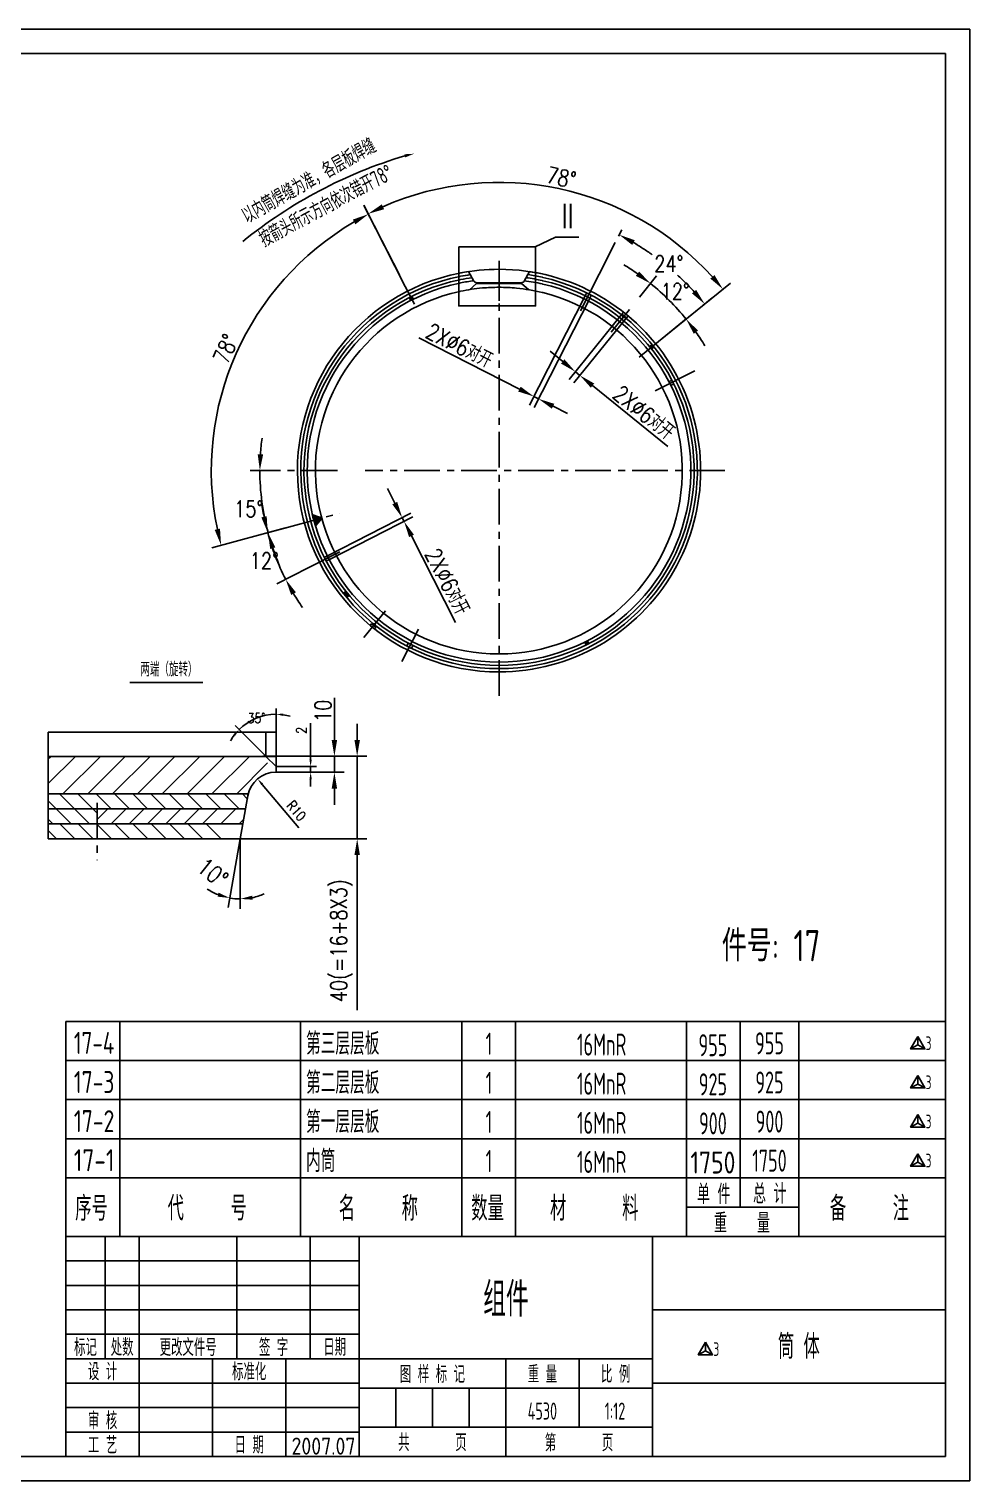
# Model space of a CAD drawing. Header units: millimetres. Extents: x 14468 to 19508, y 137 to 3701.
# Drawn here: x 17197 to 19508, y 137 to 3701 of the extents above; entities that cross this region are included whole.
import ezdxf
from ezdxf.enums import TextEntityAlignment as Align

# ---------------------------------------------------------------- set-up
doc = ezdxf.new("R2010")
doc.units = ezdxf.units.MM
doc.header["$LTSCALE"] = 70
for name, pattern in [('CENTER', [2, 1.25, -0.25, 0.25, -0.25]), ('F', [0.75, 0.5, -0.25]), ('G', [2, 1.25, -0.25, 0.25, -0.25]), ('PHANTOM', [2.5, 1.25, -0.25, 0.25, -0.25, 0.25, -0.25])]:
    doc.linetypes.add(name, pattern=pattern)
for name, color, linetype in [('01', 7, 'Continuous'), ('04', 2, 'F'), ('05', 4, 'G'), ('08', 1, 'Continuous'), ('1', 7, 'Continuous'), ('10', 1, 'Continuous'), ('11', 3, 'Continuous'), ('13', 3, 'Continuous'), ('1轮廓实线层', 7, 'Continuous'), ('2细线层', 4, 'Continuous'), ('3中心线层', 1, 'CENTER'), ('5剖面线层', 2, 'Continuous'), ('6', 3, 'Continuous'), ('6文字层', 3, 'Continuous'), ('7标注层', 4, 'Continuous'), ('8符号标注层', 31, 'Continuous'), ('9双点划线层', 6, 'PHANTOM'), ('图框层', 7, 'Continuous')]:
    doc.layers.add(name, color=color, linetype=linetype)
doc.styles.add('PC_TEXTSTYLE', font='isocp.shx', dxfattribs={"width": 0.8, "bigfont": 'hzfs.shx'})
doc.styles.get("Standard").update_dxf_attribs({"font": 'isocp.shx', "width": 0.707, "bigfont": 'hztxt.shx'})
doc.styles.add('TH_GBDIM', font='romans.shx', dxfattribs={"width": 0.8, "bigfont": 'gbcbig.shx'})
doc.styles.add('样式 1', font='romans.shx', dxfattribs={"width": 0.8, "bigfont": 'hztxt.shx'})
doc.dimstyles.new('INTE', dxfattribs={"dimscale": 8, "dimtxt": 3.5, "dimasz": 3, "dimexe": 3, "dimexo": 0, "dimgap": 1, "dimtad": 1, "dimdsep": 46, "dimtxsty": 'Standard', "dimcen": 0, "dimclrd": 1, "dimclre": 1, "dimclrt": 3, "dimadec": 0, "dimazin": 0, "dimtfac": 1, "dimtdec": 1, "dimtmove": 0, "dimatfit": 3, "dimfxl": 0, "dimarcsym": 0})
doc.dimstyles.new('INTE$2', dxfattribs={"dimscale": 8, "dimtxt": 3.5, "dimasz": 3, "dimexe": 3, "dimexo": 0, "dimgap": 1, "dimtad": 1, "dimtih": 1, "dimtoh": 1, "dimdsep": 46, "dimtxsty": 'Standard', "dimcen": 0, "dimclrd": 1, "dimclre": 1, "dimclrt": 3, "dimazin": 0, "dimtfac": 1, "dimtmove": 2, "dimatfit": 3, "dimfxl": 0, "dimarcsym": 0})
doc.dimstyles.new('TH_GBDIM', dxfattribs={"dimscale": 7, "dimtxt": 3.5, "dimasz": 2.5, "dimexe": 2, "dimexo": 0, "dimgap": 1.5, "dimtad": 1, "dimdec": 1, "dimzin": 0, "dimdsep": 46, "dimtxsty": 'TH_GBDIM', "dimcen": 2.5, "dimclrd": 130, "dimclre": 130, "dimclrt": 3, "dimadec": 0, "dimazin": 0, "dimtfac": 0.714286, "dimtdec": 1, "dimtmove": 0, "dimatfit": 3, "dimfxl": 0, "dimtzin": 0, "dimlwd": -1, "dimlwe": -1, "dimarcsym": 0})
doc.dimstyles.new('副本TH_GBDIM', dxfattribs={"dimscale": 12, "dimtxt": 3.5, "dimasz": 2.5, "dimexe": 2, "dimexo": 0, "dimgap": 1.5, "dimtad": 1, "dimdec": 0, "dimzin": 0, "dimdsep": 46, "dimtxsty": 'TH_GBDIM', "dimcen": 2.5, "dimclrd": 130, "dimclre": 130, "dimclrt": 3, "dimadec": 0, "dimazin": 0, "dimtfac": 0.714286, "dimtdec": 0, "dimtmove": 0, "dimatfit": 3, "dimfxl": 0, "dimtolj": 1, "dimtzin": 0, "dimlwd": -1, "dimlwe": -1, "dimarcsym": 0})
pattern_1 = [(135, (14767.614, 196.765), (-22.45064, -22.45064), [])]
pattern_2 = [(45, (14855.6293, 360.3614), (-0.88388348, 0.88388348), []), (135, (14855.6293, 360.3614), (-0.88388348, -0.88388348), [])]
pattern_3 = [(90, (14855.6293, 360.3614), (-1.25, 2e-16), []), (180, (14855.6293, 360.3614), (-2e-16, -1.25), [])]

# ---------------------------------------------------------------- blocks, each defined once
blk = doc.blocks.new('*D318')
at = {"layer": '7标注层', "color": 130}
for p, q in [((17803.7, 1974.9), (17803.7, 2032.8)), ((17778.4, 1915.5), (17702.8, 1991))]:
    blk.add_line(p, q, dxfattribs=at)
for start, end in [(90, 135.0335), (74.3951, 82.1976), (142.836, 150.6384)]:
    blk.add_arc((17803.7, 1890.2), 128.6, start, end, dxfattribs=at)
for points in [[(17820.9, 2014.7), (17821.3, 2020.6), (17803.7, 2018.8)], [(17699, 1969.8), (17703.4, 1966), (17712.7, 1981.1)]]:
    blk.add_solid(points, dxfattribs=at)
at = {"layer": 'Defpoints', "color": 0}
for p in [(17739.3, 2001.6), (17803.7, 1974.9), (17778.4, 1915.5), (17803.7, 1890.2), (17803.7, 1876.5)]:
    blk.add_point(p, dxfattribs=at)
at = {"layer": '7标注层', "color": 3, "insert": (17755.5, 2009.5), "char_height": 24.5, "attachment_point": 5, "style": 'TH_GBDIM'}
blk.add_mtext('35%%d{}{}', dxfattribs=at)
blk = doc.blocks.new('*D319')
at = {"layer": '7标注层', "color": 130}
for p, q in [((17888.5, 1907.7), (17888.5, 1996.5)), ((17803.7, 1890.2), (17902.5, 1890.2)), ((17888.5, 1876.5), (17888.5, 1890.2)), ((17803.7, 1876.5), (17902.5, 1876.5)), ((17888.5, 1859), (17888.5, 1841.5))]:
    blk.add_line(p, q, dxfattribs=at)
for points in [[(17885.5, 1907.7), (17891.4, 1907.7), (17888.5, 1890.2)], [(17885.5, 1859), (17891.4, 1859), (17888.5, 1876.5)]]:
    blk.add_solid(points, dxfattribs=at)
at = {"layer": 'Defpoints', "color": 0}
for p in [(17803.7, 1890.2), (17803.7, 1876.5), (17888.5, 1876.5)]:
    blk.add_point(p, dxfattribs=at)
at = {"layer": '7标注层', "color": 3, "insert": (17865.7, 1979.4), "char_height": 24.5, "attachment_point": 5, "rotation": 90, "style": 'TH_GBDIM'}
blk.add_mtext('2{}{}', dxfattribs=at)
blk = doc.blocks.new('*D320')
at = {"layer": '08', "color": 1, "lineweight": -2}
for p, q in [((18002.8, 1955.5), (18002.8, 1995.5)), ((17771.5, 1915.5), (18026.8, 1915.5)), ((18002.8, 1915.5), (18002.8, 1713.1)), ((17715.6, 1713.1), (18026.8, 1713.1)), ((18002.8, 1673.1), (18002.8, 1292.5))]:
    blk.add_line(p, q, dxfattribs=at)
at = {"layer": '08', "color": 1}
for points in [[(17996.1, 1955.5), (18009.5, 1955.5), (18002.8, 1915.5)], [(17996.1, 1673.1), (18009.5, 1673.1), (18002.8, 1713.1)]]:
    blk.add_solid(points, dxfattribs=at)
at = {"layer": 'Defpoints', "color": 0}
for p in [(17771.5, 1915.5), (17715.6, 1713.1), (18002.8, 1713.1)]:
    blk.add_point(p, dxfattribs=at)
at = {"layer": '08', "color": 3, "insert": (17964.3, 1462.8), "char_height": 40, "attachment_point": 5, "rotation": 90, "style": '样式 1'}
blk.add_mtext('40(=16+8X3)', dxfattribs=at)
blk = doc.blocks.new('*D321')
at = {"layer": '08', "color": 1, "lineweight": -2}
for p, q in [((17946.8, 1955.5), (17946.8, 2058.7)), ((17803.7, 1915.5), (17970.8, 1915.5)), ((17946.8, 1876.5), (17946.8, 1915.5)), ((17803.7, 1876.5), (17970.8, 1876.5)), ((17946.8, 1836.5), (17946.8, 1796.5))]:
    blk.add_line(p, q, dxfattribs=at)
at = {"layer": '08', "color": 1}
for points in [[(17940.2, 1955.5), (17953.5, 1955.5), (17946.8, 1915.5)], [(17940.2, 1836.5), (17953.5, 1836.5), (17946.8, 1876.5)]]:
    blk.add_solid(points, dxfattribs=at)
at = {"layer": 'Defpoints', "color": 0}
for p in [(17803.7, 1915.5), (17803.7, 1876.5), (17946.8, 1876.5)]:
    blk.add_point(p, dxfattribs=at)
at = {"layer": '08', "color": 3, "insert": (17918.8, 2027.1), "char_height": 40, "attachment_point": 5, "rotation": 90, "style": '样式 1'}
blk.add_mtext('10{}{}', dxfattribs=at)
blk = doc.blocks.new('PC_MXB_BLOCK')
at = {"layer": '1轮廓实线层'}
for p, q in [((-180, 8), (-180, 0)), ((0, 8), (0, 0))]:
    blk.add_line(p, q, dxfattribs=at)
at = {"layer": '2细线层'}
for p, q in [((-180, 8), (0, 8)), ((-169, 8), (-169, 0)), ((-132, 8), (-132, 0)), ((-99, 8), (-99, 0)), ((-88, 8), (-88, 0)), ((-53, 8), (-53, 0)), ((-42, 8), (-42, 0)), ((-30, 8), (-30, 0)), ((-180, 0), (0, 0))]:
    blk.add_line(p, q, dxfattribs=at)
at = {"layer": '6文字层', "style": 'PC_TEXTSTYLE'}
for tag, width, p, p2 in [('序号', 0.769182, (-178.38, 1.35), (-170.09, 1.35)), ('代号', 3.14773, (-168.05, 1.35), (-134.11, 1.35)), ('名称', 2.802424, (-130.87, 1.2), (-100.28, 1.2)), ('数量', 0.817449, (-97.88, 1.2), (-89, 1.2)), ('材料', 2.943328, (-86.43, 1.01), (-54.3, 1.01)), ('总重', 0.958888, (-41.2, 1.27), (-30.86, 1.27)), ('备注', 2.494074, (-28.61, 1.02), (-1.16, 1.02)), ('单重', 0.854038, (-52.21, 0.89), (-43, 0.89))]:
    blk.add_attdef(tag, text='', height=4.5, dxfattribs=dict(at, width=width)).set_placement(p, p2, align=Align.FIT)
blk = doc.blocks.new('PC_TITLE_BLOCK')
at = {"layer": '1轮廓实线层'}
for p, q in [((0, 45), (-180, 45)), ((-180, 0), (-180, 45)), ((-172, 20), (-172, 45)), ((-165, 20), (-165, 45)), ((-145, 20), (-145, 45)), ((-130, 20), (-130, 45)), ((-120, 0), (-120, 45)), ((-60, 30), (0, 30)), ((-180, 20), (-60, 20)), ((-165, 0), (-165, 20)), ((-150, 0), (-150, 20)), ((-135, 0), (-135, 20)), ((-60, 15), (0, 15)), ((-180, 0), (0, 0))]:
    blk.add_line(p, q, dxfattribs=at)
at = {"layer": '1轮廓实线层', "color": 7}
for p, q in [((-60, 0), (-60, 45)), ((-180, 25), (-120, 25))]:
    blk.add_line(p, q, dxfattribs=at)
at = {"layer": '2细线层'}
for p, q in [((-180, 40), (-120, 40)), ((-180, 35), (-120, 35)), ((-180, 30), (-120, 30)), ((-90, 0), (-90, 20)), ((-75, 6), (-75, 20)), ((-180, 15), (-120, 15)), ((-120, 14), (-60, 14)), ((-112.5, 6), (-112.5, 14)), ((-105, 6), (-105, 14)), ((-97.5, 6), (-97.5, 14)), ((-180, 10), (-120, 10)), ((-120, 6), (-60, 6)), ((-180, 5), (-120, 5))]:
    blk.add_line(p, q, dxfattribs=at)
at = {"layer": '图框层'}
blk.add_line((0, 0), (0, 45), dxfattribs=at)
at = {"layer": '6文字层', "style": 'PC_TEXTSTYLE', "width": 0.667}
for s, p in [('标记', (-176, 22.5)), ('处数', (-168.5, 22.5)), (' 更改文件号 ', (-155, 22.5)), (' 签 字 ', (-137.5, 22.5)), (' 日期 ', (-125, 22.5)), (' 设 计 ', (-172.5, 17.51)), (' 标准化 ', (-142.5, 17.51)), (' 图 样 标 记 ', (-105, 17)), (' 重 量 ', (-82.5, 17)), (' 比 例 ', (-67.5, 17)), (' 审 核 ', (-172.5, 7.5)), (' 工 艺 ', (-172.5, 2.5)), (' 日 期 ', (-142.5, 2.5)), ('共       页', (-105, 3)), ('第       页', (-75, 3))]:
    blk.add_text(s, height=3.5, dxfattribs=at).set_placement(p, align=Align.MIDDLE)
at = {"layer": '6文字层', "style": 'PC_TEXTSTYLE', "flags": 8}
for tag, height, width, p, p2 in [('企业名称', 5, 1.98445, (-54.29, 34.82), (-5.27, 34.82)), ('产品名称或材料标记', 7, 0.600652, (-113.46, 28.64), (-66.42, 28.64)), ('图样名称', 5, 2.004495, (-54.79, 19.98), (-5.27, 19.98)), ('标准化', 3.5, 1.023147, (-133.83, 15.37), (-120.75, 15.37)), ('审核', 3.5, 1.579393, (-163.99, 5.37), (-150.63, 5.37)), ('重量', 3.5, 1.408247, (-88.46, 7.54), (-76.55, 7.54)), ('比例', 3.5, 1.385287, (-73.35, 7.54), (-61.93, 7.54)), ('图样代号', 5, 2.006536, (-54.79, 5.63), (-5.52, 5.63)), ('工艺', 3.5, 1.621807, (-164.21, 0.37), (-150.89, 0.37)), ('日期', 3.5, 1.560088, (-133.83, 0.37), (-120.75, 0.37)), ('共几页', 3.5, 0.557144, (-108.07, 0.63), (-101.05, 0.63))]:
    blk.add_attdef(tag, text='', height=height, dxfattribs=dict(at, width=width)).set_placement(p, p2, align=Align.FIT)
at = {"layer": '6文字层', "style": 'PC_TEXTSTYLE', "width": 9.905045, "flags": 8}
blk.add_attdef('设计', text='', height=3.5, rotation=358.4644, dxfattribs=at).set_placement((-164.23, 15.37), (-150.37, 15), align=Align.FIT)
at = {"layer": '6文字层', "color": 3, "style": 'PC_TEXTSTYLE', "width": 0.56476, "flags": 8}
blk.add_attdef('第几页', text='', height=3.5, dxfattribs=at).set_placement((-78.29, 0.75), (-71.16, 0.75), align=Align.FIT)
at = {"layer": '6文字层', "ltscale": 10, "style": 'PC_TEXTSTYLE', "flags": 1}
blk.add_attdef('图纸张数', (-58.68, -0.49), '', height=2.5, dxfattribs=at)
blk = doc.blocks.new('PC_MXBTITLERECORD')
at = {"layer": '1轮廓实线层'}
for p, q in [((-180, 0), (-180, 12)), ((0, 0), (0, 12))]:
    blk.add_line(p, q, dxfattribs=at)
at = {"layer": '2细线层'}
for p, q in [((-169, 12), (-169, 0)), ((-132, 12), (-132, 0)), ((-99, 12), (-99, 0)), ((-88, 12), (-88, 0)), ((-53, 12), (-53, 0)), ((-42, 12), (-42, 6)), ((-30, 12), (-30, 0)), ((-30, 6), (-53, 6))]:
    blk.add_line(p, q, dxfattribs=at)
at = {"style": 'PC_TEXTSTYLE', "flags": 1}
blk.add_attdef('Fo oFShowMe', (-53, 6), '', height=0.00000005, dxfattribs=at)
at = {"layer": '6文字层', "style": 'PC_TEXTSTYLE', "width": 0.667}
for s, height, p in [('单 件', 4, (-47.45, 8.84)), ('总 计', 4, (-35.96, 8.94)), ('序号', 5, (-174.77, 6)), ('代     号', 5, (-151.09, 6)), ('名     称', 5, (-116.06, 6)), ('数量', 5, (-93.71, 6)), ('材      料', 5, (-71.89, 6)), ('备     注', 5, (-15.57, 6)), ('重    量', 4, (-41.65, 2.94))]:
    blk.add_text(s, height=height, dxfattribs=at).set_placement(p, align=Align.MIDDLE)
blk = doc.blocks.new('*D333')
at = {"layer": '7标注层', "color": 130}
blk.add_line((17859.1, 1739.8), (17769.6, 1846.6), dxfattribs=at)
blk.add_solid([(17771.8, 1848.5), (17767.3, 1844.8), (17758.3, 1860.1)], dxfattribs=at)
at = {"layer": 'Defpoints', "color": 0}
for p in [(17758.3, 1860.1), (17803.7, 1806)]:
    blk.add_point(p, dxfattribs=at)
at = {"layer": '7标注层', "color": 3, "insert": (17853.6, 1781.8), "char_height": 24.5, "attachment_point": 5, "rotation": 309.9718, "style": 'TH_GBDIM'}
blk.add_mtext('R10{}{}', dxfattribs=at)
blk = doc.blocks.new('*D322')
at = {"layer": '1', "color": 130}
for p, q in [((17715.6, 1713.1), (17685.8, 1544.1)), ((17715.6, 1683.6), (17715.6, 1541.5))]:
    blk.add_line(p, q, dxfattribs=at)
for start, end in [(236.6654, 248.3327), (281.6673, 293.3346), (260, 270)]:
    blk.add_arc((17715.6, 1713.1), 147.6, start, end, dxfattribs=at)
for points in [[(17662.5, 1580.7), (17659.8, 1571.1), (17690, 1567.7)], [(17746, 1563.6), (17745, 1573.5), (17715.6, 1565.5)]]:
    blk.add_solid(points, dxfattribs=at)
at = {"layer": 'Defpoints', "color": 0}
for p in [(17735.1, 1823.5), (17715.6, 1713.1), (17715.6, 1713.1), (17715.6, 1683.6), (17707.1, 1565.7)]:
    blk.add_point(p, dxfattribs=at)
at = {"layer": '1', "color": 3, "insert": (17648, 1629.6), "char_height": 42, "attachment_point": 5, "rotation": 320.9686, "style": 'TH_GBDIM'}
blk.add_mtext('\\A1;10°{}{}', dxfattribs=at)
blk = doc.blocks.new('SHOUYA3')
at = {"layer": '11'}
for p, q in [((2.57, 4.18), (2.57, 1.99)), ((2.57, 1.99), (0.73, 0.99)), ((2.57, 1.99), (4.41, 0.99))]:
    blk.add_line(p, q, dxfattribs=at)
blk.add_lwpolyline([(2.57, 4.18), (0.73, 0.99), (4.41, 0.99)], close=True, dxfattribs=at)
at = {"layer": '13', "width": 0.67}
blk.add_text('3', height=3.5, dxfattribs=at).set_placement((4.61, 0.68))
blk = doc.blocks.new('*D323')
at = {"layer": '08', "color": 1, "lineweight": -2}
for p, q in [((18652.9, 3000.6), (18523.6, 2840.9)), ((18663.9, 2991.7), (18534.5, 2832)), ((18507.6, 2884.7), (18476.5, 2909.9)), ((18538.7, 2859.5), (18549.6, 2850.7)), ((18580.7, 2825.5), (18765.8, 2675.7))]:
    blk.add_line(p, q, dxfattribs=at)
at = {"layer": '08', "color": 1}
for points in [[(18511.8, 2889.9), (18503.4, 2879.5), (18538.7, 2859.5)], [(18584.9, 2830.7), (18576.5, 2820.3), (18549.6, 2850.7)]]:
    blk.add_solid(points, dxfattribs=at)
at = {"layer": 'Defpoints', "color": 0}
for p in [(18652.9, 3000.6), (18663.9, 2991.7), (18538.7, 2859.5)]:
    blk.add_point(p, dxfattribs=at)
at = {"layer": '08', "color": 3, "insert": (18707.3, 2759), "char_height": 40, "attachment_point": 5, "rotation": 321, "style": '样式 1'}
blk.add_mtext('2X%%c6对开{}{}', dxfattribs=at)
blk = doc.blocks.new('*D324')
at = {"layer": '08', "color": 1, "lineweight": -2}
for p, q in [((18695.9, 3042.5), (18738.2, 3094.7)), ((18743, 2934.1), (18829.1, 3003.8))]:
    blk.add_line(p, q, dxfattribs=at)
for start, end in [(54.8788, 58.7576), (39, 51), (31.2424, 35.1212)]:
    blk.add_arc((18351.2, 2616.8), 591, start, end, dxfattribs=at)
at = {"layer": '08', "color": 1}
for points in [[(18695.2, 3105.5), (18687.2, 3094.9), (18723.1, 3076.1)], [(18829.3, 2952.8), (18839.9, 2960.8), (18810.5, 2988.7)]]:
    blk.add_solid(points, dxfattribs=at)
at = {"layer": 'Defpoints', "color": 0}
for p in [(18695.9, 3042.5), (18783.4, 3019.8), (18743, 2934.1), (18692.1, 2892.9), (18020.2, 2208)]:
    blk.add_point(p, dxfattribs=at)
at = {"layer": '08', "color": 3, "insert": (18783.7, 3056.8), "char_height": 40, "attachment_point": 5, "style": '样式 1'}
blk.add_mtext('12%%d', dxfattribs=at)
blk = doc.blocks.new('*D325')
at = {"layer": '05', "color": 1, "lineweight": -2}
for p, q in [((18596.7, 3098.7), (18657.1, 3217.2)), ((18743, 2934.1), (18874.9, 3040.9))]:
    blk.add_line(p, q, dxfattribs=at)
for start, end in [(54.644, 59.4729), (42.5271, 47.5991)]:
    blk.add_arc((18351.2, 2616.8), 649.9, start, end, dxfattribs=at)
at = {"layer": '05', "color": 1}
for points in [[(18678.1, 3170.8), (18684.5, 3182.4), (18646.2, 3195.8)], [(18835.2, 3060.4), (18825.1, 3051.7), (18856.2, 3025.8)]]:
    blk.add_solid(points, dxfattribs=at)
at = {"layer": 'Defpoints', "color": 0}
for p in [(18723.9, 3149.2), (18596.7, 3098.7), (18550.9, 3008.7), (18743, 2934.1), (18692.1, 2892.9)]:
    blk.add_point(p, dxfattribs=at)
at = {"layer": '05', "color": 3, "insert": (18768, 3124.7), "char_height": 40, "attachment_point": 5, "style": '样式 1'}
blk.add_mtext('24%%d', dxfattribs=at)
blk = doc.blocks.new('*D326')
at = {"layer": '08', "color": 1, "lineweight": -2}
for p, q in [((18562.5, 3045.6), (18425.8, 2777.4)), ((18573.9, 3039.7), (18437.3, 2771.6)), ((18401.1, 2817), (18153.9, 2942.9)), ((18448.2, 2793), (18436.7, 2798.8)), ((18483.8, 2774.8), (18519.4, 2756.7))]:
    blk.add_line(p, q, dxfattribs=at)
at = {"layer": '08', "color": 1}
for points in [[(18404.1, 2822.9), (18398.1, 2811), (18436.7, 2798.8)], [(18486.8, 2780.8), (18480.8, 2768.9), (18448.2, 2793)]]:
    blk.add_solid(points, dxfattribs=at)
at = {"layer": 'Defpoints', "color": 0}
for p in [(18562.5, 3045.6), (18573.9, 3039.7), (18436.7, 2798.8)]:
    blk.add_point(p, dxfattribs=at)
at = {"layer": '08', "color": 3, "insert": (18253.9, 2923.4), "char_height": 40, "attachment_point": 5, "rotation": 333.0001, "style": '样式 1'}
blk.add_mtext('2X%%c6对开{}{}', dxfattribs=at)
blk = doc.blocks.new('*D327')
at = {"layer": '08', "color": 1, "lineweight": -2}
for p, q in [((17808.4, 2616.8), (17739.8, 2616.8)), ((17825, 2475.8), (17760.6, 2458.6))]:
    blk.add_line(p, q, dxfattribs=at)
for start, end in [(172.1955, 176.0977), (180, 195), (198.9023, 202.8045)]:
    blk.add_arc((18351.2, 2616.8), 587.4, start, end, dxfattribs=at)
at = {"layer": '08', "color": 1}
for points in [[(17771.8, 2656.5), (17758.5, 2657), (17763.8, 2616.8)], [(17789.1, 2424.6), (17801.8, 2428.4), (17783.8, 2464.8)]]:
    blk.add_solid(points, dxfattribs=at)
at = {"layer": 'Defpoints', "color": 0}
for p in [(17808.4, 2616.8), (18906, 2616.8), (17766, 2565.6), (17960.4, 2512.1), (17825, 2475.8)]:
    blk.add_point(p, dxfattribs=at)
at = {"layer": '08', "color": 3, "insert": (17736.4, 2522.8), "char_height": 40, "attachment_point": 5, "style": '样式 1'}
blk.add_mtext('15%%d', dxfattribs=at)
blk = doc.blocks.new('*D328')
at = {"layer": '08', "color": 1, "lineweight": -2}
for p, q in [((18121, 3068.6), (18019, 3268.7)), ((18743, 2934.1), (18919.8, 3077.2))]:
    blk.add_line(p, q, dxfattribs=at)
blk.add_arc((18351.2, 2616.8), 707.7, 42.239, 113.761, dxfattribs=at)
at = {"layer": '08', "color": 1}
for points in [[(18068.9, 3258.4), (18063.2, 3270.5), (18029.9, 3247.3)], [(18880.2, 3096.8), (18870, 3088.2), (18901.1, 3062.1)]]:
    blk.add_solid(points, dxfattribs=at)
at = {"layer": 'Defpoints', "color": 0}
for p in [(18650.3, 3258.2), (18121, 3068.6), (18143.2, 3025), (18743, 2934.1), (18711.2, 2908.3)]:
    blk.add_point(p, dxfattribs=at)
at = {"layer": '08', "color": 3, "insert": (18504.1, 3336.4), "char_height": 40, "attachment_point": 5, "rotation": 348, "style": '样式 1'}
blk.add_mtext('78%%d', dxfattribs=at)
blk = doc.blocks.new('*D329')
at = {"layer": '08', "color": 1, "lineweight": -2}
for p, q in [((18106.4, 3097.3), (18019.5, 3267.8)), ((17826.5, 2476.2), (17645.5, 2427.7))]:
    blk.add_line(p, q, dxfattribs=at)
blk.add_arc((18351.2, 2616.8), 706.6, 120.2438, 191.7562, dxfattribs=at)
at = {"layer": '08', "color": 1}
for points in [[(17992.1, 3233.1), (17998.5, 3221.4), (18030.4, 3246.4)], [(17665.9, 2474.4), (17652.9, 2471.3), (17668.6, 2433.9)]]:
    blk.add_solid(points, dxfattribs=at)
at = {"layer": 'Defpoints', "color": 0}
for p in [(18106.4, 3097.3), (17786.9, 3042.1), (18143.2, 3025), (17930.4, 2504.1), (17826.5, 2476.2)]:
    blk.add_point(p, dxfattribs=at)
at = {"layer": '08', "color": 3, "insert": (17680.1, 2915.6), "char_height": 40, "attachment_point": 5, "rotation": 66, "style": '样式 1'}
blk.add_mtext('78%%d', dxfattribs=at)
blk = doc.blocks.new('*D330')
at = {"layer": '08', "color": 1, "lineweight": -2}
blk.add_line((17882.5, 2378), (17805.8, 2338.9), dxfattribs=at)
for start, end in [(187.2045, 191.1023), (195, 207), (210.8977, 214.7955)]:
    blk.add_arc((18351.2, 2616.8), 588.1, start, end, dxfattribs=at)
at = {"layer": '08', "color": 1}
for points in [[(17780.6, 2505.1), (17767.6, 2502), (17783.1, 2464.6)], [(17840.7, 2311.6), (17852.4, 2318), (17827.2, 2349.8)]]:
    blk.add_solid(points, dxfattribs=at)
at = {"layer": 'Defpoints', "color": 0}
for p in [(17960.4, 2512.1), (17778.4, 2463.3), (17795.1, 2425.3), (17969.6, 2422.4), (17882.5, 2378)]:
    blk.add_point(p, dxfattribs=at)
at = {"layer": '08', "color": 3, "insert": (17774.7, 2395.5), "char_height": 40, "attachment_point": 5, "style": '样式 1'}
blk.add_mtext('12°', dxfattribs=at)
blk = doc.blocks.new('*D331')
at = {"layer": '08', "color": 1, "lineweight": -2}
for p, q in [((18095.2, 2537), (18077, 2572.6)), ((17930.1, 2408), (18134.7, 2512.2)), ((17934.8, 2398.9), (18139.3, 2503.1)), ((18113.3, 2501.3), (18118, 2492.2)), ((18136.1, 2456.6), (18244.2, 2244.4))]:
    blk.add_line(p, q, dxfattribs=at)
at = {"layer": '08', "color": 1}
for points in [[(18101.1, 2540), (18089.2, 2533.9), (18113.3, 2501.3)], [(18142.1, 2459.6), (18130.2, 2453.6), (18118, 2492.2)]]:
    blk.add_solid(points, dxfattribs=at)
at = {"layer": 'Defpoints', "color": 0}
for p in [(18113.3, 2501.3), (17930.1, 2408), (17934.8, 2398.9)]:
    blk.add_point(p, dxfattribs=at)
at = {"layer": '08', "color": 3, "insert": (18224.7, 2344.4), "char_height": 40, "attachment_point": 5, "rotation": 297, "style": '样式 1'}
blk.add_mtext('2X%%c6对开{}{}', dxfattribs=at)

msp = doc.modelspace()

# ---------------------------------------------------------------- hatches: boundary and pattern name
at = {"layer": '10'}
h = msp.add_hatch(dxfattribs=at)
h.set_pattern_fill('ANSI37', color=256, scale=10, style=0)
h.set_pattern_definition(pattern_2)
h.paths.add_polyline_path([(18137.337, 3044.292, 0.00184679), (18134.185, 3042.701), (18137.817, 3035.573, -0.00187822), (18140.969, 3037.164)])
h.paths.add_polyline_path([(18134.677, 3033.958, -0.00187822), (18137.817, 3035.573), (18134.185, 3042.701, 0.00184679), (18131.045, 3041.086)])
h = msp.add_hatch(dxfattribs=at)
h.set_pattern_fill('ANSI37', color=256, scale=10, angle=45, style=0)
h.set_pattern_definition(pattern_3)
h.paths.add_polyline_path([(18720.181, 2920.66, -0.00205646), (18722.668, 2917.615), (18728.886, 2922.649, 0.0020226), (18726.399, 2925.695)])
h.paths.add_polyline_path([(18722.668, 2917.615, -0.00205646), (18725.13, 2914.549), (18731.348, 2919.584, 0.0020226), (18728.886, 2922.649)])
h = msp.add_hatch(dxfattribs=at)
h.set_pattern_fill('ANSI37', color=256, scale=10, angle=45, style=0)
h.set_pattern_definition(pattern_3)
h.paths.add_polyline_path([(17897.207, 2495.155, 0.00735214), (17900.981, 2481.859), (17916.526, 2500.331)])
h.paths.add_polyline_path([(17893.827, 2508.556, 0.00735214), (17897.207, 2495.155), (17916.526, 2500.331)])
h = msp.add_hatch(dxfattribs=at)
h.set_pattern_fill('ANSI37', color=256, scale=10, angle=45, style=0)
h.set_pattern_definition(pattern_3)
h.paths.add_polyline_path([(17975.765, 2320.931), (17969.547, 2315.896, 0.0032568), (17973.5, 2310.95), (17979.717, 2315.985, -0.00331131)])
h.paths.add_polyline_path([(17983.734, 2311.091, -0.00331131), (17979.717, 2315.985), (17973.5, 2310.95, 0.0032568), (17977.516, 2306.056)])
h = msp.add_hatch(dxfattribs=at)
h.set_pattern_fill('ANSI37', color=256, scale=10, style=0)
h.set_pattern_definition(pattern_2)
h.paths.add_polyline_path([(18567.708, 2199.642, -0.00187822), (18564.568, 2198.027), (18568.2, 2190.899, 0.00184679), (18571.34, 2192.513)])
h.paths.add_polyline_path([(18564.568, 2198.027, -0.00187822), (18561.416, 2196.435), (18565.048, 2189.307, 0.00184679), (18568.2, 2190.899)])
h = msp.add_hatch(dxfattribs=at)
h.set_pattern_fill('ANSI31', color=256, scale=345, style=0)
h.set_pattern_definition([(45, (14646.32, 836.17), (-30.494, 30.494), [])])
h.paths.add_polyline_path([(17766.508, 1823.46), (17767.228, 1828.582, -0.37388468), (17803.67, 1860.26), (17803.67, 1869.46), (17771.46, 1915.46), (17244.273, 1915.46), (17244.273, 1823.46)])
at = {"layer": '5剖面线层'}
h = msp.add_hatch(dxfattribs=at)
h.set_pattern_fill('ANSI31', color=256, scale=10, angle=90, style=0)
h.set_pattern_definition(pattern_1)
h.paths.add_polyline_path([(17728.616, 1786.66), (17735.104, 1823.46), (17244.273, 1823.46), (17244.273, 1786.66)])
h = msp.add_hatch(dxfattribs=at)
h.set_pattern_fill('ANSI31', color=256, scale=10, angle=90, style=0)
h.set_pattern_definition(pattern_1)
h.paths.add_polyline_path([(17244.273, 1786.66), (17244.273, 1749.86), (17364.404, 1749.86), (17364.404, 1786.66)])
h = msp.add_hatch(dxfattribs=at)
h.set_pattern_fill('ANSI31', color=256, scale=10, style=0)
h.set_pattern_definition([(45, (14767.614, 196.765), (-22.45064, 22.45064), [])])
h.paths.add_polyline_path([(17728.616, 1786.66), (17364.404, 1786.66), (17364.404, 1749.86), (17393.664, 1749.86), (17722.127, 1749.86)])

# ---------------------------------------------------------------- linework, layer by layer
at = {"layer": '01'}
for p, q in [((18490.083, 3189.646), (18546.982, 3189.646)), ((18134.677, 3033.958), (18131.045, 3041.086)), ((18140.969, 3037.164), (18137.337, 3044.292)), ((18562.459, 3045.577), (18566.092, 3052.706)), ((18573.901, 3039.747), (18577.534, 3046.876)), ((18720.181, 2920.66), (18726.399, 2925.695)), ((18725.13, 2914.549), (18731.348, 2919.584)), ((18767.625, 2834.708), (18774.754, 2838.34)), ((18772.257, 2825.618), (18779.385, 2829.25)), ((17916.526, 2500.331), (17893.827, 2508.556)), ((17916.526, 2500.331), (17900.981, 2481.859)), ((17923, 2404.35), (17930.128, 2407.982)), ((17927.631, 2395.26), (17934.76, 2398.892)), ((17969.547, 2315.896), (17975.765, 2320.931)), ((17977.516, 2306.056), (17983.734, 2311.091)), ((18124.851, 2186.723), (18128.484, 2193.852)), ((18136.293, 2180.893), (18139.926, 2188.022)), ((18565.048, 2189.307), (18561.416, 2196.435)), ((18571.34, 2192.513), (18567.708, 2199.642)), ((17803.67, 1876.542), (17803.67, 1974.881)), ((17244.273, 1915.46), (17803.67, 1915.46)), ((17244.273, 1823.46), (17735.31, 1823.46)), ((17244.273, 1786.66), (17728.616, 1786.66)), ((17244.273, 1749.86), (17393.664, 1749.86)), ((17393.664, 1749.86), (17722.127, 1749.86)), ((17244.273, 1713.06), (17335.145, 1713.06)), ((17335.145, 1713.06), (17715.638, 1713.06))]:
    msp.add_line(p, q, dxfattribs=at)
for centre, radius, start, end in [((18350.268, 2616.88), 494.081, 101.164604, 270.107242), ((18350.268, 2616.88), 494.081, 89.892758, 101.164604), ((18350.268, 2616.88), 494.081, 98.636336, 100.902747), ((18352.117, 2616.88), 494.081, 269.892758, 90.107242), ((18352.117, 2616.88), 494.081, 77.697325, 81.363664), ((18350.265, 2616.876), 486.077, 101.350475, 270.109388), ((18350.261, 2616.872), 478.073, 101.542686, 270.111619), ((18350.258, 2616.868), 470.07, 101.741568, 270.113941), ((18350.265, 2616.876), 486.077, 101.084139, 101.350475), ((18350.261, 2616.872), 478.073, 101.271711, 101.542686), ((18350.258, 2616.868), 470.07, 101.465787, 101.741568), ((18350.265, 2616.876), 486.077, 98.26624, 101.084139), ((18350.261, 2616.872), 478.073, 97.882723, 101.271711), ((18350.258, 2616.868), 470.07, 97.485017, 101.465787), ((18350.237, 2616.845), 450.046, 95.107281, 101.98062), ((18351.192, 2569.598), 497.202, 89.999894, 94.732156), ((18352.121, 2616.876), 486.077, 269.890612, 77.358051), ((18352.124, 2616.872), 478.073, 269.888381, 77.143218), ((18352.127, 2616.868), 470.07, 269.886059, 76.920887), ((18351.193, 2616.8), 450, 84.519569, 90), ((18352.127, 2616.868), 470.07, 77.059518, 82.514983), ((18352.124, 2616.872), 478.073, 77.279407, 82.117277), ((18352.121, 2616.876), 486.077, 77.491886, 81.73376), ((18352.117, 2616.88), 494.081, 77.565764, 77.697325), ((18352.121, 2616.876), 486.077, 77.358051, 77.491886), ((18352.124, 2616.872), 478.073, 77.143218, 77.279407), ((18352.127, 2616.868), 470.07, 76.920887, 77.059518), ((18350.237, 2616.845), 450.046, 102.269222, 270.121645), ((18350.237, 2616.845), 450.046, 101.98062, 102.269222), ((18351.193, 2616.8), 450, 270, 76.203972), ((18351.193, 2616.8), 450, 76.349214, 84.519569), ((18351.193, 2616.8), 450, 76.203972, 76.349214)]:
    msp.add_arc(centre, radius, start, end, dxfattribs=at)
at = {"layer": '04'}
for p, q in [((18652.921, 3000.597), (18657.021, 3005.66)), ((18652.921, 3000.597), (18663.87, 2991.73)), ((18652.921, 3000.597), (18655.884, 2993.062)), ((18663.87, 2991.73), (18667.982, 2996.808)), ((18663.87, 2991.73), (18655.884, 2993.062)), ((18034.481, 2236.887), (18037.859, 2241.059)), ((18037.859, 2241.059), (18048.809, 2232.193)), ((18046.526, 2240.568), (18037.859, 2241.059)), ((18045.444, 2228.037), (18048.809, 2232.193)), ((18046.526, 2240.568), (18048.809, 2232.193))]:
    msp.add_line(p, q, dxfattribs=at)
at = {"layer": '05', "ltscale": 20}
for p, q in [((18351.193, 3131.804), (18351.193, 3044.797)), ((18550.858, 3008.664), (18596.74, 3098.714)), ((18734.878, 2812.297), (18831.672, 2861.616)), ((18019.503, 2207.197), (18072.177, 2272.244)), ((18112.394, 2148.13), (18153.036, 2227.895))]:
    msp.add_line(p, q, dxfattribs=at)
at = {"layer": '05'}
for p, q in [((18143.183, 3025.041), (18120.999, 3068.581)), ((18626.403, 2956.657), (18671.445, 3012.091)), ((18695.193, 2895.366), (18743.039, 2934.111)), ((17954.158, 2616.8), (17784.031, 2616.8)), ((17825.029, 2475.815), (17960.381, 2512.082)), ((17882.523, 2378.001), (17969.613, 2422.375)), ((17364.404, 1801.336), (17364.404, 1660.835))]:
    msp.add_line(p, q, dxfattribs=at)
at = {"layer": '05', "ltscale": 3}
msp.add_line((18351.193, 3044.797), (18351.193, 3033.437), dxfattribs=at)
at = {"layer": '08'}
msp.add_line((17715.638, 1713.06), (17715.638, 1683.612), dxfattribs=at)
msp.add_lwpolyline([(18119.586, 3389.472, 8, 0, 0), (18142.561, 3394.678, 0, 0, 0)], format="xyseb", dxfattribs=at)
msp.add_arc((18452.507, 2278.162), 1160.107, 106.6769, 129.032617, dxfattribs=at)
at = {"layer": '1'}
for p, q in [((18276.075, 3105.359), (18289.508, 3082.092)), ((18426.31, 3105.359), (18412.877, 3082.092)), ((18296.193, 3075.758), (18278.467, 3060.884)), ((18296.181, 3075.748), (18406.204, 3075.748)), ((18296.193, 3077.758), (18407.635, 3078.042)), ((18296.193, 3077.758), (18296.193, 3075.758)), ((18406.193, 3077.758), (18406.193, 3075.758)), ((18406.193, 3075.758), (18423.918, 3060.884)), ((17778.422, 1915.46), (17778.422, 1974.881)), ((17803.67, 1890.242), (17778.422, 1915.46)), ((17735.104, 1823.46), (17715.638, 1713.06))]:
    msp.add_line(p, q, dxfattribs=at)
for centre, radius, start, end in [((18297.193, 3086.621), 8.919, 209.487871, 263.562812), ((18405.193, 3086.621), 8.919, 276.437188, 330.512129), ((17803.67, 1805.984), 70.558, 90, 170)]:
    msp.add_arc(centre, radius, start, end, dxfattribs=at)
at = {"layer": '10'}
msp.add_line((18440.205, 3166.429), (18490.083, 3189.646), dxfattribs=at)
at = {"layer": '2细线层'}
for p, q in [((19507.614, 3700.765), (14467.614, 3700.765)), ((19507.614, 3700.765), (19507.614, 136.765)), ((14467.614, 136.765), (19507.614, 136.765))]:
    msp.add_line(p, q, dxfattribs=at)
at = {"layer": '3中心线层'}
for p, q in [((18351.193, 3131.804), (18351.193, 2060.914)), ((18905.963, 2616.8), (18022.53, 2616.8))]:
    msp.add_line(p, q, dxfattribs=at)
at = {"layer": '5剖面线层'}
for p, q in [((17309.4, 1713.06), (17272.6, 1749.86)), ((17354.302, 1713.06), (17317.502, 1749.86)), ((17364.404, 1747.859), (17362.403, 1749.86)), ((17399.203, 1713.06), (17364.404, 1747.859)), ((17444.104, 1713.06), (17407.304, 1749.86)), ((17489.006, 1713.06), (17452.206, 1749.86)), ((17533.907, 1713.06), (17497.107, 1749.86)), ((17578.808, 1713.06), (17542.008, 1749.86)), ((17623.709, 1713.06), (17586.909, 1749.86)), ((17668.611, 1713.06), (17631.811, 1749.86)), ((17264.499, 1713.06), (17244.273, 1733.286))]:
    msp.add_line(p, q, dxfattribs=at)
at = {"layer": '6'}
msp.add_lwpolyline([(18252.027, 3166.429), (18440.922, 3166.429), (18440.922, 3021.203), (18252.027, 3021.203)], close=True, dxfattribs=at)
at = {"layer": '8符号标注层', "color": 7}
msp.add_line((17623.821, 2096.932), (17444.098, 2096.932), dxfattribs=at)
at = {"layer": '9双点划线层', "ltscale": 30}
msp.add_lwpolyline([(17244.273, 1713.06), (17244.273, 1974.881), (17803.67, 1974.881)], dxfattribs=at)
at = {"layer": '图框层'}
for p, q in [((19447.614, 3640.765), (14767.614, 3640.765)), ((19447.614, 3640.765), (19447.614, 196.765)), ((14767.614, 196.765), (19447.614, 196.765))]:
    msp.add_line(p, q, dxfattribs=at)

# ---------------------------------------------------------------- block references
at = {"layer": '08', "xscale": 9.599999999998545, "yscale": 9.599999999999994, "zscale": 9.6}
for p in [(19354.583, 1187.888), (19354.583, 1091.888), (19354.583, 995.888), (19354.583, 899.888), (18833.355, 437.092)]:
    msp.add_blockref('SHOUYA3', p, dxfattribs=at)
at = {"layer": '图框层'}
ref = msp.add_blockref('PC_MXB_BLOCK', (19447.614, 1168.765), dxfattribs=dict(at, xscale=12, yscale=12, zscale=12))
ref.add_attrib('材料', '16MnR', dxfattribs={"layer": '6文字层', "height": 54, "style": 'PC_TEXTSTYLE', "width": 0.667}).set_placement((18603.191, 1180.889), align=Align.CENTER)
ref.add_attrib('序号', '17-4', dxfattribs={"layer": '6文字层', "height": 54, "style": 'PC_TEXTSTYLE', "width": 0.722742}).set_placement((17307.034, 1184.951), (17406.555, 1184.951), align=Align.FIT)
ref.add_attrib('名称', '第三层层板', (17877.214, 1183.11), dxfattribs={"layer": '6文字层', "height": 54, "style": 'PC_TEXTSTYLE', "width": 0.667})
ref.add_attrib('数量', '1', dxfattribs={"layer": '6文字层', "height": 54, "style": 'PC_TEXTSTYLE', "width": 0.667}).set_placement((18326.335, 1183.11), align=Align.CENTER)
ref.add_attrib('单重', '955', dxfattribs={"layer": '6文字层', "height": 54, "style": 'PC_TEXTSTYLE', "width": 0.667}).set_placement((18876.375, 1179.41), align=Align.CENTER)
ref.add_attrib('总重', '955', dxfattribs={"layer": '6文字层', "height": 54, "style": 'PC_TEXTSTYLE', "width": 0.667}).set_placement((19015.307, 1183.951), align=Align.CENTER)
ref = msp.add_blockref('PC_MXB_BLOCK', (19447.614, 1072.765), dxfattribs=dict(at, xscale=12, yscale=12, zscale=12))
ref.add_attrib('材料', '16MnR', dxfattribs={"layer": '6文字层', "height": 54, "style": 'PC_TEXTSTYLE', "width": 0.667}).set_placement((18603.191, 1084.889), align=Align.CENTER)
ref.add_attrib('序号', '17-3', dxfattribs={"layer": '6文字层', "height": 54, "style": 'PC_TEXTSTYLE', "width": 0.739735}).set_placement((17307.034, 1088.951), (17406.555, 1088.951), align=Align.FIT)
ref.add_attrib('名称', '第二层层板', (17877.214, 1087.11), dxfattribs={"layer": '6文字层', "height": 54, "style": 'PC_TEXTSTYLE', "width": 0.667})
ref.add_attrib('数量', '1', dxfattribs={"layer": '6文字层', "height": 54, "style": 'PC_TEXTSTYLE', "width": 0.667}).set_placement((18326.335, 1087.11), align=Align.CENTER)
ref.add_attrib('单重', '925', dxfattribs={"layer": '6文字层', "height": 54, "style": 'PC_TEXTSTYLE', "width": 0.667}).set_placement((18876.375, 1083.41), align=Align.CENTER)
ref.add_attrib('总重', '925', dxfattribs={"layer": '6文字层', "height": 54, "style": 'PC_TEXTSTYLE', "width": 0.667}).set_placement((19015.307, 1087.951), align=Align.CENTER)
ref = msp.add_blockref('PC_MXB_BLOCK', (19447.614, 976.765), dxfattribs=dict(at, xscale=12, yscale=12, zscale=12))
ref.add_attrib('材料', '16MnR', dxfattribs={"layer": '6文字层', "height": 54, "style": 'PC_TEXTSTYLE', "width": 0.667}).set_placement((18603.191, 988.889), align=Align.CENTER)
ref.add_attrib('序号', '17-2', dxfattribs={"layer": '6文字层', "height": 54, "style": 'PC_TEXTSTYLE', "width": 0.734242}).set_placement((17307.034, 992.951), (17406.555, 992.951), align=Align.FIT)
ref.add_attrib('名称', '第一层层板', (17877.214, 991.11), dxfattribs={"layer": '6文字层', "height": 54, "style": 'PC_TEXTSTYLE', "width": 0.667})
ref.add_attrib('数量', '1', dxfattribs={"layer": '6文字层', "height": 54, "style": 'PC_TEXTSTYLE', "width": 0.667}).set_placement((18326.335, 991.11), align=Align.CENTER)
ref.add_attrib('单重', '900', dxfattribs={"layer": '6文字层', "height": 54, "style": 'PC_TEXTSTYLE', "width": 0.667}).set_placement((18876.375, 987.41), align=Align.CENTER)
ref.add_attrib('总重', '900', dxfattribs={"layer": '6文字层', "height": 54, "style": 'PC_TEXTSTYLE', "width": 0.667}).set_placement((19015.307, 991.951), align=Align.CENTER)
ref = msp.add_blockref('PC_MXB_BLOCK', (19447.614, 880.765), dxfattribs=dict(at, xscale=12, yscale=12, zscale=12))
ref.add_attrib('材料', '16MnR', dxfattribs={"layer": '6文字层', "height": 54, "style": 'PC_TEXTSTYLE', "width": 0.667}).set_placement((18603.191, 892.889), align=Align.CENTER)
ref.add_attrib('序号', '17-1', dxfattribs={"layer": '6文字层', "height": 54, "style": 'PC_TEXTSTYLE', "width": 0.819107}).set_placement((17307.034, 896.951), (17406.555, 896.951), align=Align.FIT)
ref.add_attrib('名称', '内筒', (17877.214, 895.11), dxfattribs={"layer": '6文字层', "height": 54, "style": 'PC_TEXTSTYLE', "width": 0.667})
ref.add_attrib('数量', '1', dxfattribs={"layer": '6文字层', "height": 54, "style": 'PC_TEXTSTYLE', "width": 0.667}).set_placement((18326.335, 895.11), align=Align.CENTER)
ref.add_attrib('单重', '1750', dxfattribs={"layer": '6文字层', "height": 54, "style": 'PC_TEXTSTYLE', "width": 0.83496}).set_placement((18821.124, 891.41), (18931.625, 891.41), align=Align.FIT)
ref.add_attrib('总重', '1750', dxfattribs={"layer": '6文字层', "height": 54, "style": 'PC_TEXTSTYLE', "width": 0.667}).set_placement((19015.307, 895.951), align=Align.CENTER)
at = {"layer": '图框层', "xscale": 12, "yscale": 12, "zscale": 12}
msp.add_blockref('PC_MXBTITLERECORD', (19447.614, 736.765), dxfattribs=at)
at = {"layer": '图框层'}
ref = msp.add_blockref('PC_TITLE_BLOCK', (19447.614, 196.765), dxfattribs=dict(at, xscale=12, yscale=12, zscale=12))
ref.add_attrib('重量', '4530', dxfattribs={"layer": '6文字层', "height": 42, "style": 'PC_TEXTSTYLE', "width": 0.667}).set_placement((18457.578, 287.273), align=Align.CENTER)
ref.add_attrib('产品名称或材料标记', '组件', dxfattribs={"layer": '6文字层', "height": 84, "style": 'PC_TEXTSTYLE', "width": 0.667}).set_placement((18368.308, 540.39), align=Align.CENTER)
ref.add_attrib('日期', '2007.07', dxfattribs={"layer": '6文字层', "height": 42, "style": 'PC_TEXTSTYLE', "width": 0.859318}).set_placement((17841.595, 201.22), (17998.593, 201.22), align=Align.FIT)
ref.add_attrib('图样名称', '筒 体', dxfattribs={"layer": '6文字层', "height": 60, "style": 'PC_TEXTSTYLE', "width": 0.667}).set_placement((19087.295, 436.496), align=Align.CENTER)
ref.add_attrib('比例', '1:12', dxfattribs={"layer": '6文字层', "height": 42, "style": 'PC_TEXTSTYLE', "width": 0.667}).set_placement((18635.918, 287.273), align=Align.CENTER)

# ---------------------------------------------------------------- texts
at = {"layer": '08', "width": 0.707}
msp.add_text('按箭头所示方向依次错开78%%d', height=40, rotation=28.23601, dxfattribs=at).set_placement((17775.646, 3163.626))
at = {"layer": '11', "width": 0.707}
msp.add_text('以内筒焊缝为准，各层板焊缝', height=40, rotation=29.324047, dxfattribs=at).set_placement((17733.298, 3220.999))
msp.add_text('Ⅱ', height=69, dxfattribs=at).set_placement((18519.689, 3205.243), align=Align.CENTER)
at = {"layer": '2细线层', "style": 'PC_TEXTSTYLE', "width": 0.8}
msp.add_text('件号: 17', height=76.8, dxfattribs=at).set_placement((18898.112, 1412.3))
at = {"layer": '6文字层', "style": 'PC_TEXTSTYLE', "width": 0.667}
msp.add_text('两端（旋转）', height=35, dxfattribs=at).set_placement((17470.479, 2111.642))

# ---------------------------------------------------------------- dimensions: what is measured, and where the dimension line sits
at = {"layer": '05', "ltscale": 20}
dim = msp.add_angular_dim_2l(base=(18723.949, 3149.151), line1=((18550.858, 3008.664), (18596.74, 3098.714)), line2=((18692.092, 2892.855), (18743.039, 2934.111)), text='24%%d', dimstyle='INTE$2', override={"dimtxt": 5, "dimasz": 5, "dimtih": 0, "dimtoh": 0, "dimdec": 0, "dimtxsty": '样式 1', "dimadec": 0, "dimazin": 2, "dimtdec": 1, "dimtmove": 1}, dxfattribs=at)
dim.commit()
dim.dimension.update_dxf_attribs({"geometry": '*D325', "text_midpoint": (18768.012, 3124.701), "dimtype": 162})
at = {"layer": '08'}
for base, line1, line2, picture, middle in [((18650.262, 3258.155), ((18143.183, 3025.041), (18120.999, 3068.581)), ((18711.217, 2908.342), (18743.039, 2934.111)), '*D328', (18504.144, 3336.381)), ((17786.858, 3042.056), ((18143.183, 3025.041), (18106.376, 3097.279)), ((17826.452, 2476.196), (17930.42, 2504.054)), '*D329', (17680.081, 2915.598))]:
    dim = msp.add_angular_dim_2l(base=base, line1=line1, line2=line2, text='78%%d', dimstyle='INTE$2', override={"dimtxt": 5, "dimasz": 5, "dimtih": 0, "dimtoh": 0, "dimdec": 0, "dimtxsty": '样式 1', "dimadec": 0, "dimazin": 2, "dimtdec": 1, "dimtmove": 1}, dxfattribs=at)
    dim.commit()
    dim.dimension.update_dxf_attribs({"geometry": picture, "text_midpoint": middle})
for base, line1, line2, text, picture, middle in [((18783.402, 3019.842), ((18692.092, 2892.855), (18743.039, 2934.111)), ((18020.17, 2208.021), (18695.898, 3042.476)), '12%%d', '*D324', (18783.685, 3056.816)), ((17766.008, 2565.603), ((18905.963, 2616.8), (17808.373, 2616.8)), ((17825.029, 2475.815), (17960.381, 2512.082)), '15%%d', '*D327', (17736.357, 2522.791))]:
    dim = msp.add_angular_dim_2l(base=base, line1=line1, line2=line2, text=text, dimstyle='INTE$2', override={"dimtxt": 5, "dimasz": 5, "dimtih": 0, "dimtoh": 0, "dimdec": 0, "dimtxsty": '样式 1', "dimadec": 0, "dimazin": 2, "dimtdec": 1, "dimtmove": 1}, dxfattribs=at)
    dim.commit()
    dim.dimension.update_dxf_attribs({"geometry": picture, "text_midpoint": middle, "dimtype": 162})
for base, p1, p2, angle, text, override, picture, middle, dimtype in [((18436.72, 2798.8), (18573.901, 3039.747), (18562.459, 3045.578), 153.000053, '2X%%c6对开{}{}', {"dimtxt": 5, "dimasz": 5, "dimgap": 1, "dimtad": 1, "dimjust": 0, "dimdec": 2, "dimlfac": 1, "dimtxsty": '样式 1', "dimse1": 0, "dimse2": 0, "dimsd1": 0, "dimsd2": 0, "dimatfit": 0}, '*D326', (18241.171, 2898.437), 161), ((18538.699, 2859.545), (18663.87, 2991.73), (18652.921, 3000.597), 141, '2X%%c6对开{}{}', {"dimtxt": 5, "dimasz": 5, "dimgap": 1, "dimtad": 1, "dimjust": 0, "dimdec": 2, "dimlfac": 1, "dimtxsty": '样式 1', "dimse1": 0, "dimse2": 0, "dimsd1": 0, "dimsd2": 0, "dimatfit": 0}, '*D323', (18689.683, 2737.281), 161), ((18113.321, 2501.323), (17934.76, 2398.892), (17930.128, 2407.982), 117, '2X%%c6对开{}{}', {"dimtxt": 5, "dimasz": 5, "dimgap": 1, "dimtad": 1, "dimjust": 0, "dimdec": 2, "dimlfac": 1, "dimtxsty": '样式 1', "dimse1": 0, "dimse2": 0, "dimsd1": 0, "dimsd2": 0, "dimatfit": 0}, '*D331', (18199.757, 2331.682), 161), ((17946.817, 1876.542), (17803.67, 1915.46), (17803.67, 1876.542), 90, '10{}{}', {"dimtxt": 5, "dimasz": 5, "dimgap": 1, "dimtad": 1, "dimjust": 0, "dimdec": 2, "dimlfac": 1, "dimtxsty": '样式 1', "dimse1": 0, "dimse2": 0, "dimsd1": 0, "dimsd2": 0, "dimatfit": 0}, '*D321', (17946.817, 2027.079), 160), ((18002.815, 1713.06), (17771.46, 1915.46), (17715.638, 1713.06), 90, '40(=16+8X3)', {"dimtxt": 5, "dimasz": 5, "dimtxsty": '样式 1', "dimatfit": 0}, '*D320', (18002.815, 1462.774), 160)]:
    dim = msp.add_linear_dim(base=base, p1=p1, p2=p2, angle=angle, text=text, dimstyle='INTE', override=override, dxfattribs=at)
    dim.commit()
    dim.dimension.update_dxf_attribs({"geometry": picture, "text_midpoint": middle, "dimtype": dimtype})
dim = msp.add_angular_dim_2l(base=(17795.131, 2425.332), line1=((17778.404, 2463.322), (17960.381, 2512.082)), line2=((17882.523, 2378.001), (17969.613, 2422.375)), dimstyle='INTE$2', override={"dimtxt": 5, "dimasz": 5, "dimtih": 0, "dimtoh": 0, "dimdec": 0, "dimtxsty": '样式 1', "dimadec": 0, "dimazin": 2, "dimtdec": 1, "dimtmove": 1}, dxfattribs=at)
dim.commit()
dim.dimension.update_dxf_attribs({"geometry": '*D330', "text_midpoint": (17774.674, 2395.495), "dimtype": 162})
at = {"layer": '1'}
dim = msp.add_angular_dim_2l(base=(17707.057, 1565.731), line1=((17735.104, 1823.46), (17715.638, 1713.06)), line2=((17715.638, 1713.06), (17715.638, 1683.612)), text='<>{}{}', dimstyle='副本TH_GBDIM', dxfattribs=at)
dim.commit()
dim.dimension.update_dxf_attribs({"geometry": '*D322', "text_midpoint": (17622.701, 1598.421), "dimtype": 162})
at = {"layer": '7标注层'}
dim = msp.add_angular_dim_2l(base=(17739.322, 2001.594), line1=((17803.67, 1890.242), (17778.422, 1915.46)), line2=((17803.67, 1876.542), (17803.67, 1974.881)), text='35%%d{}{}', dimstyle='TH_GBDIM', override={"dimgap": 1.5, "dimtad": 1, "dimtih": 1, "dimse1": 0, "dimse2": 0, "dimsd1": 0, "dimsd2": 0, "dimadec": 0}, dxfattribs=at)
dim.commit()
dim.dimension.update_dxf_attribs({"geometry": '*D318', "text_midpoint": (17755.459, 2009.471), "dimtype": 162})
dim = msp.add_linear_dim(base=(17888.462, 1876.542), p1=(17803.67, 1890.242), p2=(17803.67, 1876.542), angle=90, text='2{}{}', dimstyle='TH_GBDIM', override={"dimgap": 1.5, "dimtad": 1, "dimdec": 1, "dimlfac": 1, "dimse1": 0, "dimse2": 0, "dimsd1": 0, "dimsd2": 0}, dxfattribs=at)
dim.commit()
dim.dimension.update_dxf_attribs({"geometry": '*D319', "text_midpoint": (17888.462, 1979.442), "dimtype": 160})
dim = msp.add_radius_dim(center=(17803.67, 1805.984), mpoint=(17758.342, 1860.057), text='R10{}{}', dimstyle='TH_GBDIM', override={"dimgap": 1.5, "dimtad": 1, "dimtih": 0, "dimtoh": 0, "dimdec": 0, "dimlfac": 1, "dimse1": 0, "dimse2": 0, "dimsd1": 0, "dimsd2": 0, "dimtix": 0, "dimatfit": 3}, dxfattribs=at)
dim.commit()
dim.dimension.update_dxf_attribs({"geometry": '*D333', "text_midpoint": (17836.202, 1767.174), "dimtype": 164})

doc.saveas('drawing.dxf')
